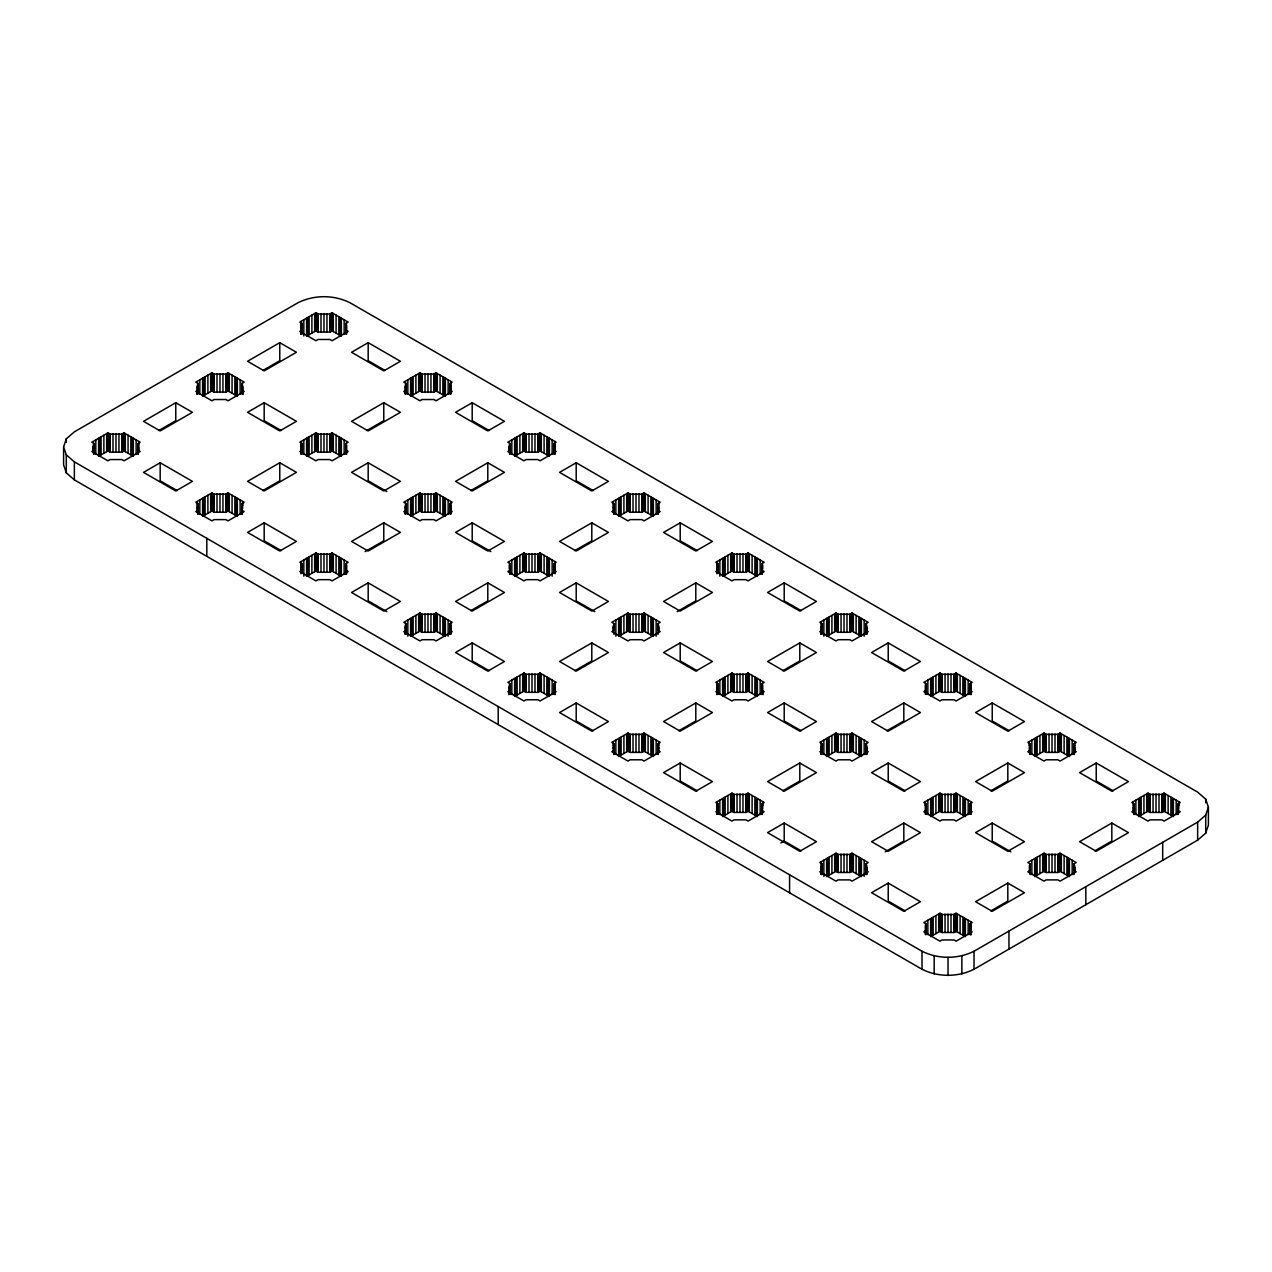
<?xml version="1.0" encoding="UTF-8"?>
<svg xmlns="http://www.w3.org/2000/svg" width="1272" height="1272" viewBox="0 0 1272 1272"><rect width="100%" height="100%" fill="white"/><g stroke="black" fill="none" stroke-linecap="round" stroke-linejoin="round"><path stroke-width="1.5" d="M93.174 450.447L93.953 443.435L91.791 442.195L107.913 432.893L110.06 434.134L121.874 434.134L124.036 432.893L140.159 442.195L137.996 443.435L137.996 454.247M137.996 443.435L137.996 450.256L140.159 451.496L124.036 460.814L121.874 459.558L110.06 459.558L107.913 460.814L91.791 451.496L93.953 450.256L93.174 446.854M197.176 390.409L197.955 383.397L195.793 382.141L211.915 372.839L214.078 374.079L225.875 374.079L228.038 372.839L244.16 382.141L241.998 383.397L241.998 394.209M197.176 510.501L197.955 503.489L195.793 502.249L211.915 492.932L214.078 494.188L225.875 494.188L228.038 492.932L244.16 502.249L241.998 503.489L241.998 514.301M241.998 383.397L241.998 390.202L244.16 391.458L228.038 400.76L225.875 399.519L214.078 399.519L211.915 400.76L195.793 391.458L197.955 390.202L197.176 386.799M301.957 323.342L301.957 330.163L299.795 331.404L315.917 340.721L318.08 339.465L329.877 339.465L332.04 340.721L348.162 331.404L346 330.163L346 323.342L348.162 322.102L332.04 312.801L329.877 314.041L318.08 314.041L315.917 312.801L299.795 322.102L301.957 323.342L301.957 334.154M301.957 443.435L301.957 450.256L299.795 451.496L315.917 460.814L318.08 459.558L329.877 459.558L332.04 460.814L348.162 451.496L346 450.256L346 443.435L348.162 442.195L332.04 432.893L329.877 434.134L318.08 434.134L315.917 432.893L299.795 442.195L301.957 443.435L301.957 454.247M301.957 563.528L301.957 570.349L299.795 571.589L315.917 580.907L318.08 579.666L329.877 579.666L332.04 580.907L348.162 571.589L346 570.349L346 563.528L348.162 562.288L332.04 552.986L329.877 554.226L318.08 554.226L315.917 552.986L299.795 562.288L301.957 563.528L301.957 572.543M405.196 394.002L405.959 383.397L403.812 382.141L419.935 372.839L422.081 374.079L433.895 374.079L436.042 372.839L452.164 382.141L450.018 383.397L450.018 394.209M405.196 514.111L405.959 503.489L403.812 502.249L419.935 492.932L422.081 494.188L433.895 494.188L436.042 492.932L452.164 502.249L450.018 503.489L450.018 513.904M405.196 634.203L405.959 623.582L403.812 622.342L419.935 613.025L422.081 614.281L433.895 614.281L436.042 613.025L452.164 622.342L450.018 623.582L450.018 634.394M509.198 450.447L509.977 443.435L507.814 442.195L523.937 432.893L526.083 434.134L537.897 434.134L540.059 432.893L556.182 442.195L554.02 443.435L554.02 454.247M509.977 563.528L509.977 570.349L507.814 571.589L523.937 580.907L526.083 579.666L537.897 579.666L540.059 580.907L556.182 571.589L554.02 570.349L554.02 563.528L556.182 562.288L540.059 552.986L537.897 554.226L526.083 554.226L523.937 552.986L507.814 562.288L509.977 563.528L509.977 574.34M509.198 690.648L509.977 683.636L507.814 682.38L523.937 673.079L526.083 674.319L537.897 674.319L540.059 673.079L556.182 682.38L554.02 683.636L554.02 694.448M613.199 510.501L613.978 503.489L611.816 502.249L627.939 492.932L630.101 494.188L641.899 494.188L644.061 492.932L660.184 502.249L658.022 503.489L658.022 514.301M613.199 630.594L613.978 623.582L611.816 622.342L627.939 613.025L630.101 614.281L641.899 614.281L644.061 613.025L660.184 622.342L658.022 623.582L658.022 634.394M613.199 750.687L613.978 743.675L611.816 742.435L627.939 733.117L630.101 734.373L641.899 734.373L644.061 733.117L660.184 742.435L658.022 743.675L658.022 754.487M658.022 503.489L658.022 510.31L660.184 511.551L644.061 520.852L641.899 519.612L630.101 519.612L627.939 520.852L611.816 511.551L613.978 510.31L613.199 506.892M658.022 623.582L658.022 630.403L660.184 631.643L644.061 640.945L641.899 639.705L630.101 639.705L627.939 640.945L611.816 631.643L613.978 630.403L613.199 626.985M613.199 747.077L613.978 750.496L611.816 751.736L627.939 761.053L630.101 759.797L641.899 759.797L644.061 761.053L660.184 751.736L658.022 750.496L658.022 743.675M717.98 563.528L717.98 570.349L715.818 571.589L731.941 580.907L734.103 579.666L745.917 579.666L748.063 580.907L764.186 571.589L762.023 570.349L762.023 563.528L764.186 562.288L748.063 552.986L745.917 554.226L734.103 554.226L731.941 552.986L715.818 562.288L717.98 563.528L717.98 572.543M717.98 683.636L717.98 690.442L715.818 691.698L731.941 700.999L734.103 699.759L745.917 699.759L748.063 700.999L764.186 691.698L762.023 690.442L762.023 683.636L764.186 682.38L748.063 673.079L745.917 674.319L734.103 674.319L731.941 673.079L715.818 682.38L717.98 683.636L717.98 694.448M717.98 803.729L717.98 810.534L715.818 811.79L731.941 821.092L734.103 819.852L745.917 819.852L748.063 821.092L764.186 811.79L762.023 810.534L762.023 803.729L764.186 802.473L748.063 793.172L745.917 794.412L734.103 794.412L731.941 793.172L715.818 802.473L717.98 803.729L717.98 814.144M821.219 634.203L821.982 623.582L819.836 622.342L835.958 613.025L838.105 614.281L849.919 614.281L852.065 613.025L868.188 622.342L866.041 623.582L866.041 634.394M821.219 754.296L821.982 743.675L819.836 742.435L835.958 733.117L838.105 734.373L849.919 734.373L852.065 733.117L868.188 742.435L866.041 743.675L866.041 754.487M821.219 874.389L821.982 863.768L819.836 862.527L835.958 853.226L838.105 854.466L849.919 854.466L852.065 853.226L868.188 862.527L866.041 863.768L866.041 874.579M866.041 623.582L866.041 630.403L868.188 631.643L852.065 640.945L849.919 639.705L838.105 639.705L835.958 640.945L819.836 631.643L821.982 630.403L821.219 626.985M866.041 743.675L866.041 750.496L868.188 751.736L852.065 761.053L849.919 759.797L838.105 759.797L835.958 761.053L819.836 751.736L821.982 750.496L821.219 747.077M866.041 863.768L866.041 870.589L868.188 871.829L852.065 881.146L849.919 879.89L838.105 879.89L835.958 881.146L819.836 871.829L821.982 870.589L821.219 867.186M926 683.636L926 690.442L923.838 691.698L939.96 700.999L942.123 699.759L953.921 699.759L956.083 700.999L972.206 691.698L970.043 690.442L970.043 683.636L972.206 682.38L956.083 673.079L953.921 674.319L942.123 674.319L939.96 673.079L923.838 682.38L926 683.636L926 694.448M926 803.729L926 810.534L923.838 811.79L939.96 821.092L942.123 819.852L953.921 819.852L956.083 821.092L972.206 811.79L970.043 810.534L970.043 803.729L972.206 802.473L956.083 793.172L953.921 794.412L942.123 794.412L939.96 793.172L923.838 802.473L926 803.729L926 814.144M926 923.822L926 930.627L923.838 931.883L939.96 941.185L942.123 939.944L953.921 939.944L956.083 941.185L972.206 931.883L970.043 930.627L970.043 923.822L972.206 922.566L956.083 913.264L953.921 914.504L942.123 914.504L939.96 913.264L923.838 922.566L926 923.822L926 934.634M1030.002 743.675L1030.002 750.496L1027.84 751.736L1043.962 761.053L1046.125 759.797L1057.922 759.797L1060.085 761.053L1076.207 751.736L1074.045 750.496L1074.045 743.675L1076.207 742.435L1060.085 733.117L1057.922 734.373L1046.125 734.373L1043.962 733.117L1027.84 742.435L1030.002 743.675L1030.002 754.487M1030.002 863.768L1030.002 870.589L1027.84 871.829L1043.962 881.146L1046.125 879.89L1057.922 879.89L1060.085 881.146L1076.207 871.829L1074.045 870.589L1074.045 863.768L1076.207 862.527L1060.085 853.226L1057.922 854.466L1046.125 854.466L1043.962 853.226L1027.84 862.527L1030.002 863.768L1030.002 874.579M1133.225 810.741L1134.004 803.729L1131.841 802.473L1147.964 793.172L1150.127 794.412L1161.94 794.412L1164.087 793.172L1180.209 802.473L1178.047 803.729L1178.047 814.541M63.6 446.854L66.287 438.856L74.364 431.844L297.982 302.736C314.152 294.691 333.82 294.691 349.991 302.736L1197.636 792.122L1205.713 799.15L1208.4 807.132L1208.4 825.146L1205.713 833.144L1197.636 840.156L974.018 969.264C957.848 977.309 938.179 977.309 922.009 969.264L74.364 479.878L66.287 472.85L63.6 464.868L63.6 446.854L66.287 454.835L66.287 472.85M1205.713 833.144L1205.713 815.129L1208.4 807.132M66.287 454.835L74.364 461.863L922.009 951.249C938.179 959.279 957.848 959.279 974.018 951.249L1197.636 822.141L1205.713 815.129M175.775 402.715L143.529 421.334L160.177 430.938L192.422 412.319L175.775 402.715L175.775 420.73L158.809 430.524M279.776 342.661L247.531 361.28L264.179 370.883L296.424 352.28L279.776 342.661L279.776 360.692L262.811 370.486M133.353 438.268L133.353 456.282L124.036 450.908L121.874 452.148L110.06 452.148L107.913 450.908L98.596 456.282L98.596 438.268M237.355 378.213L237.355 396.244L228.038 390.854L225.875 392.11L214.078 392.11L211.915 390.854L202.598 396.244L202.598 378.213M341.357 318.175L341.357 336.19L332.04 330.815L329.877 332.056L318.08 332.056L315.917 330.815L306.6 336.19L306.6 318.175M160.177 462.754L143.529 472.373L175.775 490.976L192.422 481.373L160.177 462.754L160.177 480.784L177.142 490.579M264.179 402.715L247.531 412.319L279.776 430.938L296.424 421.334L264.179 402.715L264.179 420.73L281.144 430.524M368.18 342.661L351.549 352.28L383.778 370.883L400.426 361.28L368.18 342.661L368.18 360.692L385.162 370.486M279.776 462.754L247.531 481.373L264.179 490.976L296.424 472.373L279.776 462.754L279.776 480.784L262.811 490.579M383.778 402.715L351.549 421.334L368.18 430.938L400.426 412.319L383.778 402.715L383.778 420.73L366.813 430.524M237.355 498.322L237.355 516.337L228.038 510.947L225.875 512.203L214.078 512.203L211.915 510.947L202.598 516.337L202.598 498.322M341.357 438.268L341.357 456.282L332.04 450.908L329.877 452.148L318.08 452.148L315.917 450.908L306.6 456.282L306.6 438.268M445.375 378.213L445.375 396.244L436.042 390.854L433.895 392.11L422.081 392.11L419.935 390.854L410.602 396.244L410.602 378.213M264.179 522.808L247.531 532.412L279.776 551.03L296.424 541.427L264.179 522.808L264.179 540.823L281.144 550.617M368.18 462.754L351.549 472.373L383.778 490.976L400.426 481.373L368.18 462.754L368.18 480.784L386.847 491.564M472.198 402.715L455.551 412.319L487.796 430.938L504.428 421.334L472.198 402.715L472.198 420.73L489.163 430.524M383.778 522.808L351.549 541.427L368.18 551.03L400.426 532.412L383.778 522.808L383.778 540.823L365.112 551.603M487.796 462.754L455.551 481.373L472.198 490.976L504.428 472.373L487.796 462.754L487.796 480.784L470.815 490.579M341.357 558.36L341.357 576.375L332.04 571.001L329.877 572.241L318.08 572.241L315.917 571.001L306.6 576.375L306.6 558.36M445.375 498.322L445.375 516.337L436.042 510.947L433.895 512.203L422.081 512.203L419.935 510.947L410.602 516.337L410.602 498.322M549.377 438.268L549.377 456.282L540.059 450.908L537.897 452.148L526.083 452.148L523.937 450.908L514.619 456.282L514.619 438.268M368.18 582.862L351.549 592.466L383.778 611.085L400.426 601.465L368.18 582.862L368.18 600.877L386.847 611.657M472.198 522.808L455.551 532.412L487.796 551.03L504.428 541.427L472.198 522.808L472.198 540.823L490.865 551.603M576.2 462.754L559.553 472.373L591.798 490.976L608.445 481.373L576.2 462.754L576.2 480.784L593.165 490.579M487.796 582.862L455.551 601.465L472.198 611.085L504.428 592.466L487.796 582.862L487.796 600.877L470.815 610.671M591.798 522.808L559.553 541.427L576.2 551.03L608.445 532.412L591.798 522.808L591.798 540.823L574.833 550.617M445.375 618.415L445.375 636.429L436.042 631.055L433.895 632.295L422.081 632.295L419.935 631.055L410.602 636.429L410.602 618.415M549.377 558.36L549.377 576.375L540.059 571.001L537.897 572.241L526.083 572.241L523.937 571.001L514.619 576.375L514.619 558.36M653.379 498.322L653.379 516.337L644.061 510.947L641.899 512.203L630.101 512.203L627.939 510.947L618.621 516.337L618.621 498.322M472.198 642.901L455.551 652.504L487.796 671.123L504.428 661.52L472.198 642.901L472.198 660.915L489.163 670.726M576.2 582.862L559.553 592.466L591.798 611.085L608.445 601.465L576.2 582.862L576.2 600.877L594.867 611.657M680.202 522.808L663.555 532.412L695.8 551.03L712.447 541.427L680.202 522.808L680.202 540.823L697.167 550.617M591.798 642.901L559.553 661.52L576.2 671.123L608.445 652.504L591.798 642.901L591.798 660.915L574.833 670.726M695.8 582.862L663.555 601.465L680.202 611.085L712.447 592.466L695.8 582.862L695.8 600.877L677.133 611.657M549.377 678.453L549.377 696.484L540.059 691.093L537.897 692.334L526.083 692.334L523.937 691.093L514.619 696.484L514.619 678.453M653.379 618.415L653.379 636.429L644.061 631.055L641.899 632.295L630.101 632.295L627.939 631.055L618.621 636.429L618.621 618.415M757.381 558.36L757.381 576.375L748.063 571.001L745.917 572.241L734.103 572.241L731.941 571.001L722.623 576.375L722.623 558.36M576.2 702.955L559.553 712.558L591.798 731.177L608.445 721.558L576.2 702.955L576.2 720.97L593.165 730.764M680.202 642.901L663.555 652.504L695.8 671.123L712.447 661.52L680.202 642.901L680.202 660.915L697.167 670.726M784.204 582.862L767.572 592.466L799.802 611.085L816.449 601.465L784.204 582.862L784.204 600.877L801.185 610.671M695.8 702.955L663.555 721.558L680.202 731.177L712.447 712.558L695.8 702.955L695.8 720.97L678.835 730.764M799.802 642.901L767.572 661.52L784.204 671.123L816.449 652.504L799.802 642.901L799.802 660.915L782.837 670.726M653.379 738.507L653.379 756.522L644.061 751.148L641.899 752.388L630.101 752.388L627.939 751.148L618.621 756.522L618.621 738.507M757.381 678.453L757.381 696.484L748.063 691.093L745.917 692.334L734.103 692.334L731.941 691.093L722.623 696.484L722.623 678.453M861.398 618.415L861.398 636.429L852.065 631.055L849.919 632.295L838.105 632.295L835.958 631.055L826.625 636.429L826.625 618.415M680.202 762.993L663.555 772.613L695.8 791.216L712.447 781.612L680.202 762.993L680.202 781.024L697.167 790.818M784.204 702.955L767.572 712.558L799.802 731.177L816.449 721.558L784.204 702.955L784.204 720.97L801.185 730.764M888.222 642.901L871.574 652.504L903.82 671.123L920.451 661.52L888.222 642.901L888.222 660.915L905.187 670.726M799.802 762.993L767.572 781.612L784.204 791.216L816.449 772.613L799.802 762.993L799.802 781.024L782.837 790.818M903.82 702.955L871.574 721.558L888.222 731.177L920.451 712.558L903.82 702.955L903.82 720.97L886.838 730.764M757.381 798.546L757.381 816.576L748.063 811.186L745.917 812.442L734.103 812.442L731.941 811.186L722.623 816.576L722.623 798.546M861.398 738.507L861.398 756.522L852.065 751.148L849.919 752.388L838.105 752.388L835.958 751.148L826.625 756.522L826.625 738.507M965.4 678.453L965.4 696.484L956.083 691.093L953.921 692.334L942.123 692.334L939.96 691.093L930.643 696.484L930.643 678.453M784.204 823.048L767.572 832.651L799.802 851.27L816.449 841.667L784.204 823.048L784.204 841.062L801.185 850.857M888.222 762.993L871.574 772.613L903.82 791.216L920.451 781.612L888.222 762.993L888.222 781.024L905.187 790.818M992.224 702.955L975.576 712.558L1007.822 731.177L1024.469 721.558L992.224 702.955L992.224 720.97L1009.189 730.764M780.881 842.986L784.204 841.062M903.82 823.048L871.574 841.667L888.222 851.27L920.451 832.651L903.82 823.048L903.82 841.062L885.153 851.843M1007.822 762.993L975.576 781.612L992.224 791.216L1024.469 772.613L1007.822 762.993L1007.822 781.024L990.856 790.818M861.398 858.6L861.398 876.615L852.065 871.241L849.919 872.481L838.105 872.481L835.958 871.241L826.625 876.615L826.625 858.6M965.4 798.546L965.4 816.576L956.083 811.186L953.921 812.442L942.123 812.442L939.96 811.186L930.643 816.576L930.643 798.546M1069.402 738.507L1069.402 756.522L1060.085 751.148L1057.922 752.388L1046.125 752.388L1043.962 751.148L1034.645 756.522L1034.645 738.507M888.222 883.086L871.574 892.706L903.82 911.308L920.451 901.705L888.222 883.086L888.222 901.117L905.187 910.911M992.224 823.048L975.576 832.651L1007.822 851.27L1024.469 841.667L992.224 823.048L992.224 841.062L1010.89 851.843M1096.226 762.993L1079.578 772.613L1111.823 791.216L1128.471 781.612L1096.226 762.993L1096.226 781.024L1113.191 790.818M1007.822 883.086L975.576 901.705L992.224 911.308L1024.469 892.706L1007.822 883.086L1007.822 901.117L990.856 910.911M1111.823 823.048L1079.578 841.667L1096.226 851.27L1128.471 832.651L1111.823 823.048L1111.823 841.062L1094.858 850.857M965.4 918.654L965.4 936.669L956.083 931.279L953.921 932.535L942.123 932.535L939.96 931.279L930.643 936.669L930.643 918.654M1069.402 858.6L1069.402 876.615L1060.085 871.241L1057.922 872.481L1046.125 872.481L1043.962 871.241L1034.645 876.615L1034.645 858.6M1173.404 798.546L1173.404 816.576L1164.087 811.186L1161.94 812.442L1150.127 812.442L1147.964 811.186L1138.647 816.576L1138.647 798.546M1178.047 803.729L1178.047 810.534L1180.209 811.79L1164.087 821.092L1161.94 819.852L1150.127 819.852L1147.964 821.092L1131.841 811.79L1134.004 810.534L1133.225 807.132M554.02 443.435L554.02 450.256L556.182 451.496L540.059 460.814L537.897 459.558L526.083 459.558L523.937 460.814L507.814 451.496L509.977 450.256L509.198 446.854M554.02 683.636L554.02 690.442L556.182 691.698L540.059 700.999L537.897 699.759L526.083 699.759L523.937 700.999L507.814 691.698L509.977 690.442L509.198 687.039M450.018 383.397L450.018 390.202L452.164 391.458L436.042 400.76L433.895 399.519L422.081 399.519L419.935 400.76L403.812 391.458L405.959 390.202L405.196 386.799M450.018 503.489L450.018 510.31L452.164 511.551L436.042 520.852L433.895 519.612L422.081 519.612L419.935 520.852L403.812 511.551L405.959 510.31L405.196 506.892M450.018 623.582L450.018 630.403L452.164 631.643L436.042 640.945L433.895 639.705L422.081 639.705L419.935 640.945L403.812 631.643L405.959 630.403L405.196 626.985M241.998 503.489L241.998 510.31L244.16 511.551L228.038 520.852L225.875 519.612L214.078 519.612L211.915 520.852L195.793 511.551L197.955 510.31L197.176 506.892M1205.713 799.15L1205.713 802.743M1197.636 822.141L1197.636 840.156M1178.953 801.758L1178.953 805.351M1178.635 805.415L1178.635 809.024M1178.397 803.522L1178.397 814.334M1176.187 800.152L1176.187 814.573M1172.148 797.83L1172.148 815.845M1170.892 797.099L1170.892 815.114M1168.125 795.493L1168.125 813.524M1165.343 793.903L1165.343 811.918M1164.087 793.172L1164.087 811.186M1163.753 793.362L1163.753 811.393M1163.006 793.792L1163.006 811.806M1162.688 842.318L1162.688 860.333M1162.274 794.221L1162.274 812.236M1161.94 794.412L1161.94 812.442M1158.999 794.078L1158.999 812.108M1156.025 793.967L1156.025 811.997M1153.052 794.078L1153.052 812.108M1150.127 794.412L1150.127 812.442M1149.793 794.221L1149.793 812.236M1149.045 793.792L1149.045 811.806M1148.314 793.362L1148.314 811.393M1147.964 793.172L1147.964 811.186M1146.708 793.903L1146.708 811.918M1143.941 795.493L1143.941 813.524M1141.175 797.099L1141.175 815.114M1139.903 797.83L1139.903 815.845M1135.88 800.152L1135.88 814.573M1134.004 803.729L1134.004 814.541M1133.67 810.741L1133.67 814.334M1133.432 805.415L1133.432 810.821M1133.113 801.758L1133.113 805.351M1085.827 886.695L1085.827 904.71M1074.951 741.703L1074.951 745.312M1074.824 747.077L1074.824 750.687M1074.824 867.186L1074.824 870.779M1074.633 745.376L1074.633 750.782M1074.633 865.469L1074.633 870.875M1074.379 750.687L1074.379 754.296M1074.045 743.675L1074.045 754.487M1074.045 863.768L1074.045 874.579M1072.169 740.097L1072.169 754.519M1072.169 860.206L1072.169 874.611M1068.146 737.776L1068.146 755.791M1068.146 857.869L1068.146 875.883M1066.89 737.045L1066.89 755.075M1066.89 857.137L1066.89 875.168M1064.108 735.455L1064.108 753.469M1064.108 855.547L1064.108 873.562M1061.341 733.849L1061.341 751.863M1061.341 853.941L1061.341 871.972M1060.085 733.117L1060.085 751.148M1060.085 853.226L1060.085 871.241M1059.751 733.324L1059.751 751.339M1059.751 853.417L1059.751 871.431M1059.004 733.753L1059.004 751.768M1059.004 853.846L1059.004 871.861M1058.256 734.183L1058.256 752.197M1058.256 854.275L1058.256 872.29M1057.922 734.373L1057.922 752.388M1057.922 854.466L1057.922 872.481M1054.997 734.039L1054.997 752.054M1054.997 854.132L1054.997 872.147M1052.024 733.928L1052.024 751.943M1052.024 854.021L1052.024 872.036M1049.05 734.039L1049.05 752.054M1049.05 854.132L1049.05 872.147M1046.125 734.373L1046.125 752.388M1046.125 854.466L1046.125 872.481M1045.791 734.183L1045.791 752.197M1045.791 854.275L1045.791 872.29M1045.043 733.753L1045.043 751.768M1045.043 853.846L1045.043 871.861M1044.296 733.324L1044.296 751.339M1044.296 853.417L1044.296 871.431M1043.962 733.117L1043.962 751.148M1043.962 853.226L1043.962 871.241M1042.706 733.849L1042.706 751.863M1042.706 853.941L1042.706 871.972M1039.939 735.455L1039.939 753.469M1039.939 855.547L1039.939 873.562M1037.157 737.045L1037.157 755.075M1037.157 857.137L1037.157 875.168M1035.901 737.776L1035.901 755.791M1035.901 857.869L1035.901 875.883M1031.878 740.097L1031.878 754.519M1031.878 860.206L1031.878 874.611M1029.668 750.687L1029.668 754.296M1029.414 745.376L1029.223 750.687M1029.414 865.469L1029.414 870.875M1029.096 741.703L1029.096 745.312M1008.966 931.072L1008.966 949.087M974.018 951.249L974.018 969.264M970.933 681.665L971.124 694.671M970.933 801.758L971.124 813.905M970.933 921.85L971.124 934.856M970.616 685.322L970.616 694.337M970.616 805.415L970.822 814.334M970.616 925.507L970.616 934.523M970.377 683.43L970.377 694.242M970.377 803.522L970.377 814.334M970.377 923.631L970.377 934.443M970.043 683.636L970.043 694.448M970.043 803.729L970.043 814.144M970.043 923.822L970.043 934.634M968.167 680.059L968.167 694.48M968.167 800.152L968.167 814.573M968.167 920.244L968.167 934.666M964.144 677.738L964.144 695.752M964.144 797.83L964.144 815.845M964.144 917.923L964.144 935.938M962.872 677.006L962.872 695.021M962.872 797.099L962.872 815.114M962.872 917.192L962.872 935.206M961.855 955.908L961.855 973.923M960.106 675.4L960.106 693.415M960.106 795.493L960.106 813.524M960.106 915.586L960.106 933.616M957.339 673.81L957.339 691.825M957.339 793.903L957.339 811.918M957.339 913.996L957.339 932.01M956.083 673.079L956.083 691.093M956.083 793.172L956.083 811.186M956.083 913.264L956.083 931.279M955.733 673.27L955.733 691.284M955.733 793.362L955.733 811.393M955.733 913.455L955.733 931.486M955.002 673.699L955.002 691.714M955.002 793.792L955.002 811.806M955.002 913.884L955.002 931.915M954.254 674.128L954.254 692.143M954.254 794.221L954.254 812.236M954.254 914.314L954.254 932.328M953.921 674.319L953.921 692.334M953.921 794.412L953.921 812.442M953.921 914.504L953.921 932.535M950.995 673.985L950.995 692M950.995 794.078L950.995 812.108M950.995 914.171L950.995 932.201M948.022 673.874L948.022 691.889M948.022 793.967L948.022 811.997M948.022 914.059L948.022 932.09M948.022 957.466L948.022 975.481M945.048 673.985L945.048 692M945.048 794.078L945.048 812.108M945.048 914.171L945.048 932.201M942.123 674.319L942.123 692.334M942.123 794.412L942.123 812.442M942.123 914.504L942.123 932.535M941.773 674.128L941.773 692.143M941.773 794.221L941.773 812.236M941.773 914.314L941.773 932.328M941.042 673.699L941.042 691.714M941.042 793.792L941.042 811.806M941.042 913.884L941.042 931.915M940.294 673.27L940.294 691.284M940.294 793.362L940.294 811.393M940.294 913.455L940.294 931.486M939.96 673.079L939.96 691.093M939.96 793.172L939.96 811.186M939.96 913.264L939.96 931.279M938.704 673.81L938.704 691.825M938.704 793.903L938.704 811.918M938.704 913.996L938.704 932.01M935.922 675.4L935.922 693.415M935.922 795.493L935.922 813.524M935.922 915.586L935.922 933.616M934.173 955.908L934.173 973.923M933.155 677.006L933.155 695.021M933.155 797.099L933.155 815.114M933.155 917.192L933.155 935.206M931.899 677.738L931.899 695.752M931.899 797.83L931.899 815.845M931.899 917.923L931.899 935.938M927.86 680.059L927.86 694.48M927.86 800.152L927.86 814.573M927.86 920.244L927.86 934.666M925.65 683.43L925.65 694.242M925.65 803.522L925.65 814.334M925.65 923.631L925.65 934.443M925.412 685.322L925.412 694.337M925.412 805.415L925.412 814.255M925.412 925.507L925.412 934.523M925.094 801.758L925.094 805.351M922.009 951.249L922.009 969.264M866.804 626.985L866.804 634.203M866.804 747.077L866.804 754.296M866.804 867.186L866.804 874.389M866.614 625.268L866.614 634.283M866.614 745.376L866.614 754.375M866.614 865.469L866.614 874.468M866.375 623.391L866.375 634.203M866.375 743.484L866.375 754.296M866.375 863.577L866.375 874.389M864.165 620.005L864.165 636.223M864.165 740.097L864.165 754.519M864.165 860.206L864.165 876.424M860.126 617.683L860.126 635.698M860.126 737.776L860.126 755.791M860.126 857.869L860.126 875.883M858.87 616.952L858.87 634.982M858.87 737.045L858.87 755.075M858.87 857.137L858.87 875.168M856.104 615.362L856.104 633.377M856.104 735.455L856.104 753.469M856.104 855.547L856.104 873.562M853.337 613.756L853.337 631.771M853.337 733.849L853.337 751.863M853.337 853.941L853.337 871.972M852.065 613.025L852.065 631.055M852.065 733.117L852.065 751.148M852.065 853.226L852.065 871.241M851.731 613.231L851.731 631.246M851.731 733.324L851.731 751.339M851.731 853.417L851.731 871.431M851 613.645L851 631.675M851 733.753L851 751.768M851 853.846L851 871.861M850.253 614.074L850.253 632.105M850.253 734.183L850.253 752.197M850.253 854.275L850.253 872.29M849.919 614.281L849.919 632.295M849.919 734.373L849.919 752.388M849.919 854.466L849.919 872.481M846.977 613.947L846.977 631.961M846.977 734.039L846.977 752.054M846.977 854.132L846.977 872.147M844.02 613.835L844.02 631.85M844.02 733.928L844.02 751.943M844.02 854.021L844.02 872.036M841.046 613.947L841.046 631.961M841.046 734.039L841.046 752.054M841.046 854.132L841.046 872.147M838.105 614.281L838.105 632.295M838.105 734.373L838.105 752.388M838.105 854.466L838.105 872.481M837.771 614.074L837.771 632.105M837.771 734.183L837.771 752.197M837.771 854.275L837.771 872.29M837.024 613.645L837.024 631.675M837.024 733.753L837.024 751.768M837.024 853.846L837.024 871.861M836.292 613.231L836.292 631.246M836.292 733.324L836.292 751.339M836.292 853.417L836.292 871.431M835.958 613.025L835.958 631.055M835.958 733.117L835.958 751.148M835.958 853.226L835.958 871.241M834.686 613.756L834.686 631.771M834.686 733.849L834.686 751.863M834.686 853.941L834.686 871.972M831.92 615.362L831.92 633.377M831.92 735.455L831.92 753.469M831.92 855.547L831.92 873.562M829.153 616.952L829.153 634.982M829.153 737.045L829.153 755.075M829.153 857.137L829.153 875.168M827.897 617.683L827.897 635.698M827.897 737.776L827.897 755.791M827.897 857.869L827.897 875.883M823.859 620.005L823.859 636.223M823.859 740.097L823.859 754.519M823.859 860.206L823.859 876.424M821.982 623.582L821.982 634.394M821.982 743.675L821.982 754.487M821.982 863.768L821.982 874.579M821.648 623.391L821.41 634.283M821.648 743.484L821.41 754.375M821.648 863.577L821.41 874.468M821.092 621.611L821.092 634.219M821.092 741.703L821.092 754.312M821.092 861.796L821.092 874.405M789.578 874.786L789.578 892.801M763.105 691.062L763.105 694.671M762.93 801.758L762.93 805.351M762.612 565.229L762.612 568.838M762.612 685.322L762.612 690.728M762.612 805.415L762.612 809.024M762.373 563.337L762.373 574.149M762.373 683.43L762.373 694.242M762.373 803.522L762.373 814.334M762.023 563.528L762.023 574.34M762.023 683.636L762.023 694.448M762.023 803.729L762.023 814.541M760.163 559.966L760.163 574.372M760.163 680.059L760.163 694.48M760.163 800.152L760.163 814.573M756.125 557.629L756.125 575.66M756.125 677.738L756.125 695.752M756.125 797.83L756.125 815.845M754.868 556.913L754.868 574.928M754.868 677.006L754.868 695.021M754.868 797.099L754.868 815.114M752.102 555.308L752.102 573.322M752.102 675.4L752.102 693.415M752.102 795.493L752.102 813.524M749.319 553.702L749.319 571.732M749.319 673.81L749.319 691.825M749.319 793.903L749.319 811.918M748.063 552.986L748.063 571.001M748.063 673.079L748.063 691.093M748.063 793.172L748.063 811.186M747.729 553.177L747.729 571.192M747.729 673.27L747.729 691.284M747.729 793.362L747.729 811.393M746.982 553.606L746.982 571.621M746.982 673.699L746.982 691.714M746.982 793.792L746.982 811.806M746.251 554.035L746.251 572.05M746.251 674.128L746.251 692.143M746.251 794.221L746.251 812.236M745.917 554.226L745.917 572.241M745.917 674.319L745.917 692.334M745.917 794.412L745.917 812.442M742.975 553.892L742.975 571.907M742.975 673.985L742.975 692M742.975 794.078L742.975 812.108M740.002 553.781L740.002 571.796M740.002 673.874L740.002 691.889M740.002 793.967L740.002 811.997M737.029 553.892L737.029 571.907M737.029 673.985L737.029 692M737.029 794.078L737.029 812.108M734.103 554.226L734.103 572.241M734.103 674.319L734.103 692.334M734.103 794.412L734.103 812.442M733.769 554.035L733.769 572.05M733.769 674.128L733.769 692.143M733.769 794.221L733.769 812.236M733.022 553.606L733.022 571.621M733.022 673.699L733.022 691.714M733.022 793.792L733.022 811.806M732.29 553.177L732.29 571.192M732.29 673.27L732.29 691.284M732.29 793.362L732.29 811.393M731.941 552.986L731.941 571.001M731.941 673.079L731.941 691.093M731.941 793.172L731.941 811.186M730.685 553.702L730.685 571.732M730.685 673.81L730.685 691.825M730.685 793.903L730.685 811.918M727.918 555.308L727.918 573.322M727.918 675.4L727.918 693.415M727.918 795.493L727.918 813.524M725.151 556.913L725.151 574.928M725.151 677.006L725.151 695.021M725.151 797.099L725.151 815.114M723.879 557.629L723.879 575.66M723.879 677.738L723.879 695.752M723.879 797.83L723.879 815.845M719.857 559.966L719.857 576.184M719.857 680.059L719.857 694.48M719.857 800.152L719.857 814.573M717.647 563.337L717.647 572.352M717.647 683.43L717.647 694.242M717.647 803.522L717.647 814.334M717.408 565.229L717.408 572.432M717.408 685.322L717.408 694.337M717.408 805.415L717.408 814.255M717.09 561.556L717.09 572.368M717.09 681.665L717.09 694.274M717.09 801.758L717.201 814.334M716.899 562.908L716.899 573.72M716.899 683L716.899 694.671M716.899 803.109L716.899 813.905M658.928 501.518L658.928 505.111M658.801 506.892L658.801 510.501M658.801 626.985L658.801 630.594M658.928 741.703L658.928 745.312M658.801 747.077L658.801 750.687M658.61 505.175L658.61 510.581M658.61 625.268L658.61 630.673M658.61 745.376L658.61 748.97M658.355 510.501L658.355 514.095M658.355 750.687L658.355 754.296M656.145 499.912L656.145 514.333M656.145 620.005L656.145 636.223M656.145 740.097L656.145 754.519M652.123 497.591L652.123 515.605M652.123 617.683L652.123 635.698M652.123 737.776L652.123 755.791M650.867 496.859L650.867 514.874M650.867 616.952L650.867 634.982M650.867 737.045L650.867 755.075M648.084 495.269L648.084 513.284M648.084 615.362L648.084 633.377M648.084 735.455L648.084 753.469M645.317 493.663L645.317 511.678M645.317 613.756L645.317 631.771M645.317 733.849L645.317 751.863M644.061 492.932L644.061 510.947M644.061 613.025L644.061 631.055M644.061 733.117L644.061 751.148M643.727 493.123L643.727 511.153M643.727 613.231L643.727 631.246M643.727 733.324L643.727 751.339M642.98 493.552L642.98 511.583M642.98 613.645L642.98 631.675M642.98 733.753L642.98 751.768M642.233 493.981L642.233 512.012M642.233 614.074L642.233 632.105M642.233 734.183L642.233 752.197M641.899 494.188L641.899 512.203M641.899 614.281L641.899 632.295M641.899 734.373L641.899 752.388M638.973 493.838L638.973 511.869M638.973 613.947L638.973 631.961M638.973 734.039L638.973 752.054M636 493.727L636 511.757M636 613.835L636 631.85M636 733.928L636 751.943M633.027 493.838L633.027 511.869M633.027 613.947L633.027 631.961M633.027 734.039L633.027 752.054M630.101 494.188L630.101 512.203M630.101 614.281L630.101 632.295M630.101 734.373L630.101 752.388M629.767 493.981L629.767 512.012M629.767 614.074L629.767 632.105M629.767 734.183L629.767 752.197M629.02 493.552L629.02 511.583M629.02 613.645L629.02 631.675M629.02 733.753L629.02 751.768M628.273 493.123L628.273 511.153M628.273 613.231L628.273 631.246M628.273 733.324L628.273 751.339M627.939 492.932L627.939 510.947M627.939 613.025L627.939 631.055M627.939 733.117L627.939 751.148M626.683 493.663L626.683 511.678M626.683 613.756L626.683 631.771M626.683 733.849L626.683 751.863M623.916 495.269L623.916 513.284M623.916 615.362L623.916 633.377M623.916 735.455L623.916 753.469M621.134 496.859L621.134 514.874M621.134 616.952L621.134 634.982M621.134 737.045L621.134 755.075M619.877 497.591L619.877 515.605M619.877 617.683L619.877 635.698M619.877 737.776L619.877 755.791M615.855 499.912L615.855 514.333M615.855 620.005L615.855 636.223M615.855 740.097L615.855 754.519M613.978 503.489L613.978 514.301M613.978 623.582L613.978 634.394M613.978 743.675L613.978 754.487M613.39 505.175L613.645 514.095M613.39 625.268L613.39 630.673M613.39 745.376L613.39 748.97M613.645 750.687L613.645 754.296M613.072 501.518L613.072 505.111M613.072 741.703L613.072 745.312M555.101 442.815L555.101 453.627M555.101 562.908L555.101 573.72M555.101 683L555.101 694.671M554.91 441.464L554.91 454.088M554.91 561.556L554.91 572.368M554.91 681.665L554.91 694.274M554.592 445.136L554.592 454.136M554.592 565.229L554.592 572.432M554.592 685.322L554.592 694.337M554.353 443.244L554.353 454.056M554.353 563.337L554.353 572.352M554.353 683.43L554.353 694.242M554.02 563.528L554.02 572.543M552.143 439.873L552.143 454.279M552.143 559.966L552.143 576.184M552.143 680.059L552.143 694.48M548.121 437.536L548.121 455.567M548.121 557.629L548.121 575.66M548.121 677.738L548.121 695.752M546.849 436.821L546.849 454.835M546.849 556.913L546.849 574.928M546.849 677.006L546.849 695.021M544.082 435.215L544.082 453.23M544.082 555.308L544.082 573.322M544.082 675.4L544.082 693.415M541.316 433.609L541.316 451.64M541.316 553.702L541.316 571.732M541.316 673.81L541.316 691.825M540.059 432.893L540.059 450.908M540.059 552.986L540.059 571.001M540.059 673.079L540.059 691.093M539.71 433.084L539.71 451.099M539.71 553.177L539.71 571.192M539.71 673.27L539.71 691.284M538.978 433.513L538.978 451.528M538.978 553.606L538.978 571.621M538.978 673.699L538.978 691.714M538.231 433.943L538.231 451.958M538.231 554.035L538.231 572.05M538.231 674.128L538.231 692.143M537.897 434.134L537.897 452.148M537.897 554.226L537.897 572.241M537.897 674.319L537.897 692.334M534.971 433.8L534.971 451.814M534.971 553.892L534.971 571.907M534.971 673.985L534.971 692M531.998 433.688L531.998 451.703M531.998 553.781L531.998 571.796M531.998 673.874L531.998 691.889M529.025 433.8L529.025 451.814M529.025 553.892L529.025 571.907M529.025 673.985L529.025 692M526.083 434.134L526.083 452.148M526.083 554.226L526.083 572.241M526.083 674.319L526.083 692.334M525.749 433.943L525.749 451.958M525.749 554.035L525.749 572.05M525.749 674.128L525.749 692.143M525.018 433.513L525.018 451.528M525.018 553.606L525.018 571.621M525.018 673.699L525.018 691.714M524.271 433.084L524.271 451.099M524.271 553.177L524.271 571.192M524.271 673.27L524.271 691.284M523.937 432.893L523.937 450.908M523.937 552.986L523.937 571.001M523.937 673.079L523.937 691.093M522.681 433.609L522.681 451.64M522.681 553.702L522.681 571.732M522.681 673.81L522.681 691.825M519.898 435.215L519.898 453.23M519.898 555.308L519.898 573.322M519.898 675.4L519.898 693.415M517.132 436.821L517.132 454.835M517.132 556.913L517.132 574.928M517.132 677.006L517.132 695.021M515.875 437.536L515.875 455.567M515.875 557.629L515.875 575.66M515.875 677.738L515.875 695.752M511.837 439.873L511.837 454.279M511.837 559.966L511.837 574.372M511.837 680.059L511.837 694.48M509.977 443.435L509.977 454.247M509.977 683.636L509.977 694.448M509.627 443.244L509.627 454.056M509.627 563.337L509.627 574.149M509.627 683.43L509.627 694.242M509.388 445.136L509.388 450.542M509.388 565.229L509.388 568.838M509.388 685.322L509.388 690.728M508.895 691.062L508.895 694.671M498.195 706.548L498.195 724.579M450.908 381.425L450.908 394.034M450.908 501.518L450.908 514.127M450.908 621.611L450.908 634.219M450.59 385.082L450.59 394.097M450.59 505.175L450.59 514.015M450.59 625.268L450.59 634.283M450.352 383.206L450.352 394.018M450.352 503.299L450.352 514.111M450.352 623.391L450.352 634.203M448.142 379.819L448.142 394.24M448.142 499.912L448.142 514.333M448.142 620.005L448.142 636.223M444.103 377.498L444.103 395.513M444.103 497.591L444.103 515.605M444.103 617.683L444.103 635.698M442.847 376.766L442.847 394.781M442.847 496.859L442.847 514.874M442.847 616.952L442.847 634.982M440.08 375.161L440.08 393.191M440.08 495.269L440.08 513.284M440.08 615.362L440.08 633.377M437.314 373.57L437.314 391.585M437.314 493.663L437.314 511.678M437.314 613.756L437.314 631.771M436.042 372.839L436.042 390.854M436.042 492.932L436.042 510.947M436.042 613.025L436.042 631.055M435.708 373.03L435.708 391.06M435.708 493.123L435.708 511.153M435.708 613.231L435.708 631.246M434.976 373.459L434.976 391.49M434.976 493.552L434.976 511.583M434.976 613.645L434.976 631.675M434.229 373.889L434.229 391.903M434.229 493.981L434.229 512.012M434.229 614.074L434.229 632.105M433.895 374.079L433.895 392.11M433.895 494.188L433.895 512.203M433.895 614.281L433.895 632.295M430.954 373.745L430.954 391.776M430.954 493.838L430.954 511.869M430.954 613.947L430.954 631.961M427.98 373.634L427.98 391.665M427.98 493.727L427.98 511.757M427.98 613.835L427.98 631.85M425.023 373.745L425.023 391.776M425.023 493.838L425.023 511.869M425.023 613.947L425.023 631.961M422.081 374.079L422.081 392.11M422.081 494.188L422.081 512.203M422.081 614.281L422.081 632.295M421.748 373.889L421.748 391.903M421.748 493.981L421.748 512.012M421.748 614.074L421.748 632.105M421 373.459L421 391.49M421 493.552L421 511.583M421 613.645L421 631.675M420.269 373.03L420.269 391.06M420.269 493.123L420.269 511.153M420.269 613.231L420.269 631.246M419.935 372.839L419.935 390.854M419.935 492.932L419.935 510.947M419.935 613.025L419.935 631.055M418.663 373.57L418.663 391.585M418.663 493.663L418.663 511.678M418.663 613.756L418.663 631.771M415.896 375.161L415.896 393.191M415.896 495.269L415.896 513.284M415.896 615.362L415.896 633.377M413.13 376.766L413.13 394.781M413.13 496.859L413.13 514.874M413.13 616.952L413.13 634.982M411.874 377.498L411.874 395.513M411.874 497.591L411.874 515.605M411.874 617.683L411.874 635.698M407.835 379.819L407.835 394.24M407.835 499.912L407.835 514.333M407.835 620.005L407.835 636.223M405.959 383.397L405.959 394.209M405.959 503.489L405.959 513.904M405.959 623.582L405.959 634.394M405.625 383.206L405.625 394.018M405.625 503.299L405.625 514.111M405.625 623.391L405.625 634.203M405.386 385.082L405.386 394.097M405.386 505.175L405.386 514.015M405.386 625.268L405.386 634.283M346.588 325.044L346.588 334.043M346.588 445.136L346.588 454.136M346.588 565.229L346.588 574.244M346.35 323.152L346.35 333.964M346.35 443.244L346.35 454.056M346.35 563.337L346.35 574.149M346 323.342L346 334.154M346 443.435L346 454.247M346 563.528L346 574.34M344.14 319.781L344.14 334.186M344.14 439.873L344.14 454.279M344.14 559.966L344.14 574.372M340.101 317.444L340.101 335.458M340.101 437.536L340.101 455.567M340.101 557.629L340.101 575.66M338.845 316.712L338.845 334.743M338.845 436.821L338.845 454.835M338.845 556.913L338.845 574.928M336.078 315.122L336.078 333.137M336.078 435.215L336.078 453.23M336.078 555.308L336.078 573.322M333.296 313.516L333.296 331.547M333.296 433.609L333.296 451.64M333.296 553.702L333.296 571.732M332.04 312.801L332.04 330.815M332.04 432.893L332.04 450.908M332.04 552.986L332.04 571.001M331.706 312.992L331.706 331.006M331.706 433.084L331.706 451.099M331.706 553.177L331.706 571.192M330.959 313.421L330.959 331.435M330.959 433.513L330.959 451.528M330.959 553.606L330.959 571.621M330.227 313.85L330.227 331.865M330.227 433.943L330.227 451.958M330.227 554.035L330.227 572.05M329.877 314.041L329.877 332.056M329.877 434.134L329.877 452.148M329.877 554.226L329.877 572.241M326.952 313.707L326.952 331.722M326.952 433.8L326.952 451.814M326.952 553.892L326.952 571.907M323.978 313.596L323.978 331.61M323.978 433.688L323.978 451.703M323.978 553.781L323.978 571.796M321.005 313.707L321.005 331.722M321.005 433.8L321.005 451.814M321.005 553.892L321.005 571.907M318.08 314.041L318.08 332.056M318.08 434.134L318.08 452.148M318.08 554.226L318.08 572.241M317.746 313.85L317.746 331.865M317.746 433.943L317.746 451.958M317.746 554.035L317.746 572.05M316.998 313.421L316.998 331.435M316.998 433.513L316.998 451.528M316.998 553.606L316.998 571.621M316.267 312.992L316.267 331.006M316.267 433.084L316.267 451.099M316.267 553.177L316.267 571.192M315.917 312.801L315.917 330.815M315.917 432.893L315.917 450.908M315.917 552.986L315.917 571.001M314.661 313.516L314.661 331.547M314.661 433.609L314.661 451.64M314.661 553.702L314.661 571.732M311.894 315.122L311.894 333.137M311.894 435.215L311.894 453.23M311.894 555.308L311.894 573.322M309.128 316.712L309.128 334.743M309.128 436.821L309.128 454.835M309.128 556.913L309.128 574.928M307.856 317.444L307.856 335.458M307.856 437.536L307.856 455.567M307.856 557.629L307.856 575.66M303.833 319.781L303.833 335.983M303.833 439.873L303.833 454.279M303.833 559.966L303.833 576.184M301.623 323.152L301.623 333.964M301.623 443.244L301.623 454.056M301.623 563.337L301.623 572.352M301.385 325.044L301.385 334.043M301.385 445.136L301.385 454.136M301.385 565.229L301.385 572.432M301.067 321.371L301.067 333.98M301.067 441.464L301.067 454.088M301.067 561.556L301.067 572.368M300.876 322.722L300.876 334.393M300.876 442.815L300.876 453.627M300.876 562.908L300.876 573.72M243.079 390.838L243.079 394.431M242.777 386.799L242.777 390.409M242.904 501.518L242.904 505.111M242.586 385.082L242.586 390.488M242.586 505.175L242.586 508.784M242.332 390.409L242.332 394.002M242.332 510.501L242.332 514.095M240.122 379.819L240.122 394.24M240.122 499.912L240.122 514.333M236.099 377.498L236.099 395.513M236.099 497.591L236.099 515.605M234.843 376.766L234.843 394.781M234.843 496.859L234.843 514.874M232.06 375.161L232.06 393.191M232.06 495.269L232.06 513.284M229.294 373.57L229.294 391.585M229.294 493.663L229.294 511.678M228.038 372.839L228.038 390.854M228.038 492.932L228.038 510.947M227.704 373.03L227.704 391.06M227.704 493.123L227.704 511.153M226.957 373.459L226.957 391.49M226.957 493.552L226.957 511.583M226.209 373.889L226.209 391.903M226.209 493.981L226.209 512.012M225.875 374.079L225.875 392.11M225.875 494.188L225.875 512.203M222.95 373.745L222.95 391.776M222.95 493.838L222.95 511.869M219.977 373.634L219.977 391.665M219.977 493.727L219.977 511.757M217.003 373.745L217.003 391.776M217.003 493.838L217.003 511.869M214.078 374.079L214.078 392.11M214.078 494.188L214.078 512.203M213.744 373.889L213.744 391.903M213.744 493.981L213.744 512.012M212.996 373.459L212.996 391.49M212.996 493.552L212.996 511.583M212.249 373.03L212.249 391.06M212.249 493.123L212.249 511.153M211.915 372.839L211.915 390.854M211.915 492.932L211.915 510.947M210.659 373.57L210.659 391.585M210.659 493.663L210.659 511.678M207.893 375.161L207.893 393.191M207.893 495.269L207.893 513.284M206.811 538.326L206.811 556.341M205.11 376.766L205.11 394.781M205.11 496.859L205.11 514.874M203.854 377.498L203.854 395.513M203.854 497.591L203.854 515.605M199.831 379.819L199.831 394.24M199.831 499.912L199.831 514.333M197.955 383.397L197.955 394.209M197.955 503.489L197.955 514.301M197.621 390.409L197.621 394.002M197.621 510.501L197.621 514.095M197.367 385.082L197.367 390.488M197.367 505.175L197.367 510.581M196.874 390.838L196.874 394.431M197.049 501.518L197.049 505.111M138.886 441.464L138.886 445.073M138.775 446.854L138.775 450.447M138.569 445.136L138.569 450.542M138.33 450.447L138.33 454.056M136.12 439.873L136.12 454.279M132.097 437.536L132.097 455.567M130.825 436.821L130.825 454.835M128.059 435.215L128.059 453.23M125.292 433.609L125.292 451.64M124.036 432.893L124.036 450.908M123.686 433.084L123.686 451.099M122.955 433.513L122.955 451.528M122.207 433.943L122.207 451.958M121.874 434.134L121.874 452.148M118.948 433.8L118.948 451.814M115.975 433.688L115.975 451.703M113.001 433.8L113.001 451.814M110.06 434.134L110.06 452.148M109.726 433.943L109.726 451.958M108.995 433.513L108.995 451.528M108.247 433.084L108.247 451.099M107.913 432.893L107.913 450.908M106.657 433.609L106.657 451.64M103.875 435.215L103.875 453.23M101.108 436.821L101.108 454.835M99.852 437.536L99.852 455.567M95.813 439.873L95.813 454.279M93.953 443.435L93.953 454.247M93.603 443.244L93.603 454.056M93.365 445.136L93.365 450.542M74.364 461.863L74.364 479.878M66.287 438.856L66.287 442.465"/></g></svg>
